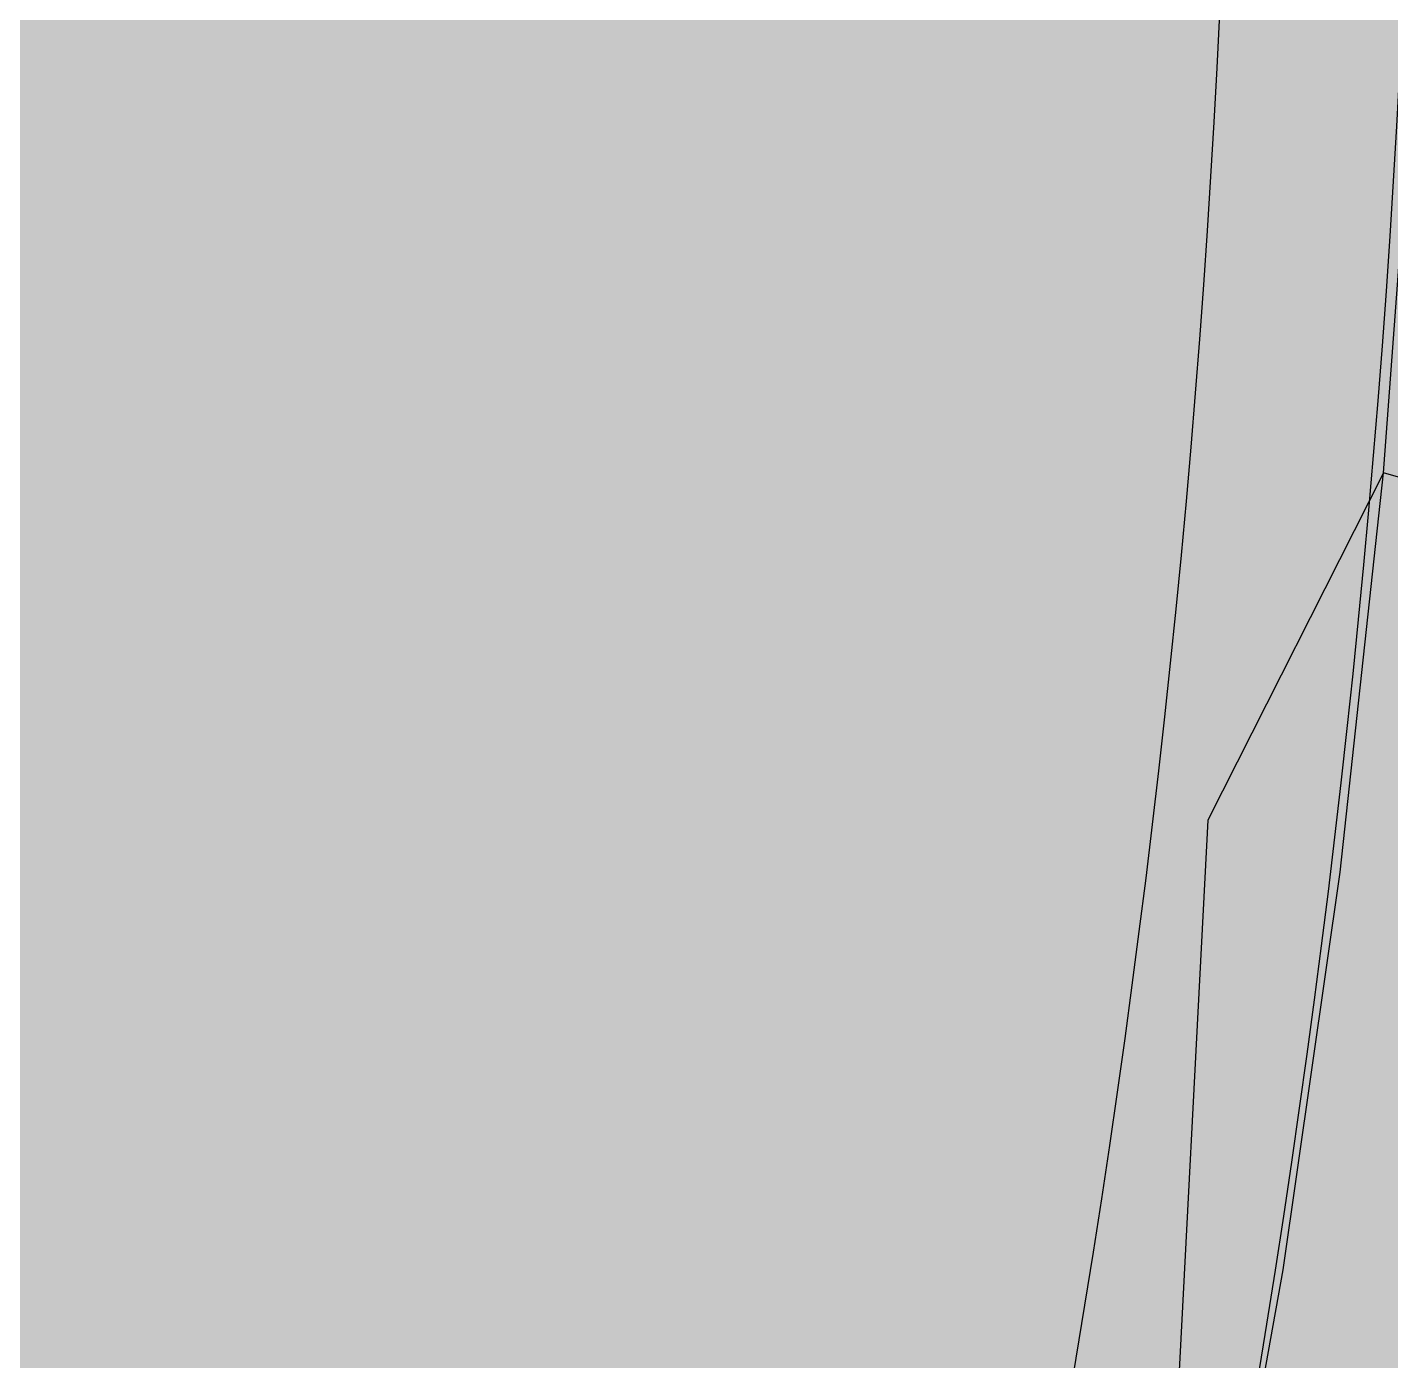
# Model space of a CAD drawing. Header units: millimetres. Extents: x 340454 to 342791, y 6993867 to 6995092.
# Drawn here: x 340769.302 to 340770.048, y 6994464.642 to 6994465.373 of the extents above; entities that cross this region are included whole.
import ezdxf

# ---------------------------------------------------------------- set-up
doc = ezdxf.new("R2010")
doc.units = ezdxf.units.MM
doc.header["$LTSCALE"] = 10
for name, color, linetype in [('A-MODELAGEM', 7, 'Continuous'), ('F-HZ-CORREDOR-FEAT', 2, 'Continuous'), ('Lotes', 7, 'Continuous'), ('T-HM-CURVA_INTERMEDIARIA', 45, 'Continuous'), ('TRAMA', 7, 'Continuous')]:
    doc.layers.add(name, color=color, linetype=linetype)

msp = doc.modelspace()

# ---------------------------------------------------------------- hatches: boundary and pattern name
at = {"layer": 'TRAMA'}
h = msp.add_hatch(dxfattribs=at)
h.set_pattern_fill('MUDST', color=253, scale=0.8)
h.set_pattern_definition([(0, (340635.80378, 6994418.6693), (0.4, 0.2), [0.2, -0.2, 0, -0.2, 0, -0.2])])
edge = h.paths.add_edge_path()
edge.add_line((340775.24159, 6994463.54401), (340773.92696, 6994467.45139))
edge.add_line((340773.92696, 6994467.45139), (340773.96347, 6994470.08066))
edge.add_line((340773.96347, 6994470.08066), (340774.87641, 6994473.18465))
edge.add_line((340774.87641, 6994473.18465), (340775.27811, 6994475.85044))
edge.add_line((340775.27811, 6994475.85044), (340772.3567, 6994478.4797))
edge.add_line((340772.3567, 6994478.4797), (340772.11132, 6994478.56879))
edge.add_arc((340767.36957, 6994475.5454), 5.62362, -34.9514, 32.52204, ccw=False)
edge.add_arc((340777.88912, 6994467.08111), 7.90037, 138.425552, 185.754985)
edge.add_arc((340763.76743, 6994465.30806), 6.3375, 8.402893, 8.903293, ccw=False)
edge.add_arc((340763.71224, 6994465.67482), 6.34934, -132.913464, 5.054143, ccw=False)
edge.add_line((340759.38902, 6994461.02468), (340758.65329, 6994458.18972))
edge.add_arc((340759.34987, 6994458.08703), 0.70411, 171.61316, 219.18422)
edge.add_arc((340763.37719, 6994463.71255), 7.60019, 233.00768, 307.839012)
edge.add_arc((340770.7517, 6994453.50958), 5.00029, -10.29083, 122.84783, ccw=False)
edge.add_arc((340781.39758, 6994453.00422), 5.73915, 183.87556, 221.051142)
edge.add_arc((340774.74802, 6994446.18661), 3.83184, -82.83535, 52.70984, ccw=False)
edge.add_line((340775.22594, 6994442.38469), (340779.31568, 6994440.22213))
edge.add_line((340779.31568, 6994440.22213), (340785.12722, 6994436.45326))
edge.add_line((340785.12722, 6994436.45326), (340786.69223, 6994435.43833))
edge.add_line((340786.69223, 6994435.43833), (340788.18945, 6994434.05066))
edge.add_line((340788.18945, 6994434.05066), (340789.83274, 6994433.59419))
edge.add_line((340789.83274, 6994433.59419), (340792.42549, 6994434.39757))
edge.add_line((340792.42549, 6994434.39757), (340794.83565, 6994432.97339))
edge.add_line((340794.83565, 6994432.97339), (340795.3493, 6994431.34099))
edge.add_line((340795.3493, 6994431.34099), (340796.22466, 6994427.22678))
edge.add_line((340796.22466, 6994427.22678), (340803.30636, 6994425.217))
edge.add_line((340803.30636, 6994425.217), (340814.82072, 6994465.86504))
edge.add_arc((340823.00245, 6994471.62036), 10.00323, 142.14748, 215.123911, ccw=False)
edge.add_line((340815.10398, 6994477.75865), (340815.43999, 6994514.81798))
edge.add_arc((340798.37796, 6994522.63354), 18.76688, 303.104397, 335.389029, ccw=False)
edge.add_line((340808.6278, 6994506.91296), (340808.00571, 6994472.38467))
edge.add_line((340808.00571, 6994472.38467), (340798.51279, 6994433.3732))
edge.add_line((340798.51279, 6994433.3732), (340797.62687, 6994433.81869))
edge.add_line((340797.62687, 6994433.81869), (340792.77003, 6994436.1193))
edge.add_line((340792.77003, 6994436.1193), (340790.94415, 6994439.58847))
edge.add_line((340790.94415, 6994439.58847), (340792.18575, 6994442.5464))
edge.add_line((340792.18575, 6994442.5464), (340790.94415, 6994444.70093))
edge.add_line((340790.94415, 6994444.70093), (340790.28684, 6994446.74592))
edge.add_line((340790.28684, 6994446.74592), (340790.72505, 6994449.99598))
edge.add_line((340790.72505, 6994449.99598), (340789.26434, 6994450.39768))
edge.add_line((340789.26434, 6994450.39768), (340786.19687, 6994450.06902))
edge.add_line((340786.19687, 6994450.06902), (340784.37099, 6994449.66733))
edge.add_line((340784.37099, 6994449.66733), (340784.91875, 6994447.73189))
edge.add_line((340784.91875, 6994447.73189), (340783.78671, 6994445.57736))
edge.add_line((340783.78671, 6994445.57736), (340782.14341, 6994445.32173))
edge.add_line((340782.14341, 6994445.32173), (340778.163, 6994448.17011))
edge.add_line((340778.163, 6994448.17011), (340777.87086, 6994452.26008))
edge.add_line((340777.87086, 6994452.26008), (340777.17702, 6994455.25452))
edge.add_line((340777.17702, 6994455.25452), (340776.44667, 6994460.03832))
edge.add_line((340776.44667, 6994460.03832), (340775.24159, 6994463.54401))

# ---------------------------------------------------------------- linework, layer by layer
at = {"layer": 'A-MODELAGEM', "color": 161, "linetype": 'Continuous', "lineweight": -3}
for points in [[(340770.04455, 6994465.12838), (340764.45844, 6994466.39571), (340764.57572, 6994465.99826)], [(340770.04455, 6994465.12838), (340769.23504, 6994465.76637), (340764.45844, 6994466.39571)], [(340769.88024, 6994464.16085), (340764.57572, 6994465.99826), (340764.86022, 6994465.03417)], [(340770.04455, 6994465.12838), (340764.57572, 6994465.99826), (340769.88024, 6994464.16085)], [(340770.04455, 6994465.12838), (340769.88024, 6994464.16085), (340770.08104, 6994464.11051)], [(340769.88024, 6994464.16085), (340764.86022, 6994465.03417), (340764.99517, 6994464.57685)]]:
    msp.add_solid(points, dxfattribs=at)
at = {"layer": 'A-MODELAGEM', "color": 11, "linetype": 'Continuous', "lineweight": -3}
for points in [[(340770.07051, 6994465.65629), (340769.23504, 6994465.76637), (340770.04455, 6994465.12838)], [(340770.07051, 6994465.65629), (340770.04455, 6994465.12838), (340770.13135, 6994465.65584)], [(340770.08104, 6994464.11051), (340770.04455, 6994465.12838), (340770.08104, 6994464.11051)]]:
    msp.add_solid(points, dxfattribs=at)
at = {"layer": 'F-HZ-CORREDOR-FEAT', "color": 2, "linetype": 'Continuous', "lineweight": -3}
msp.add_polyline3d([(340769.95067, 6994464.47548, 722), (340769.9895, 6994464.69198, 722), (340770.02081, 6994464.9097, 722), (340770.04455, 6994465.12838, 722), (340770.06021, 6994465.33927, 722), (340770.06884, 6994465.55057, 722), (340770.07042, 6994465.76203, 722), (340770.06495, 6994465.97344, 722), (340770.05244, 6994466.18454, 722), (340770.03115, 6994466.38681, 722.17411), (340770.01266, 6994466.62728, 722.38058), (340770.00151, 6994466.86821, 722.58706), (340769.99772, 6994467.10937, 722.79353), (340770.0013, 6994467.35053, 723), (340770.01186, 6994467.58518, 723), (340770.02939, 6994467.81942, 723), (340770.05387, 6994468.05303, 723), (340770.08529, 6994468.28581, 723), (340770.12362, 6994468.51755, 723)], dxfattribs=at)
at = {"layer": 'Lotes', "color": 253}
for radius, start in [(6.34934, 227.086536), (6.24934, 226.590368)]:
    msp.add_arc((340763.71224, 6994465.67482), radius, start, 5.027343, dxfattribs=at)
at = {"layer": 'T-HM-CURVA_INTERMEDIARIA', "color": 45, "linetype": 'Continuous', "lineweight": -3, "elevation": 722, "flags": 128}
msp.add_lwpolyline([(340770.68055, 6994464.62709), (340770.42822, 6994464.87063), (340770.22282, 6994465.07719), (340770.04455, 6994465.12838), (340769.94824, 6994464.93823), (340769.92961, 6994464.57706)], dxfattribs=at)

doc.saveas('drawing.dxf')
